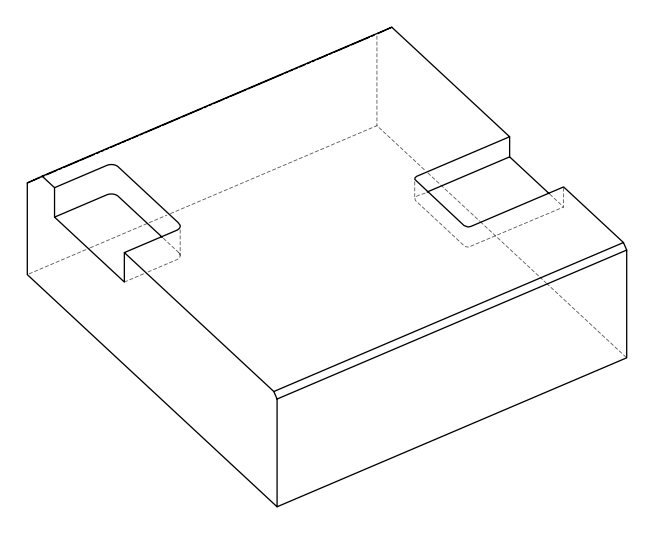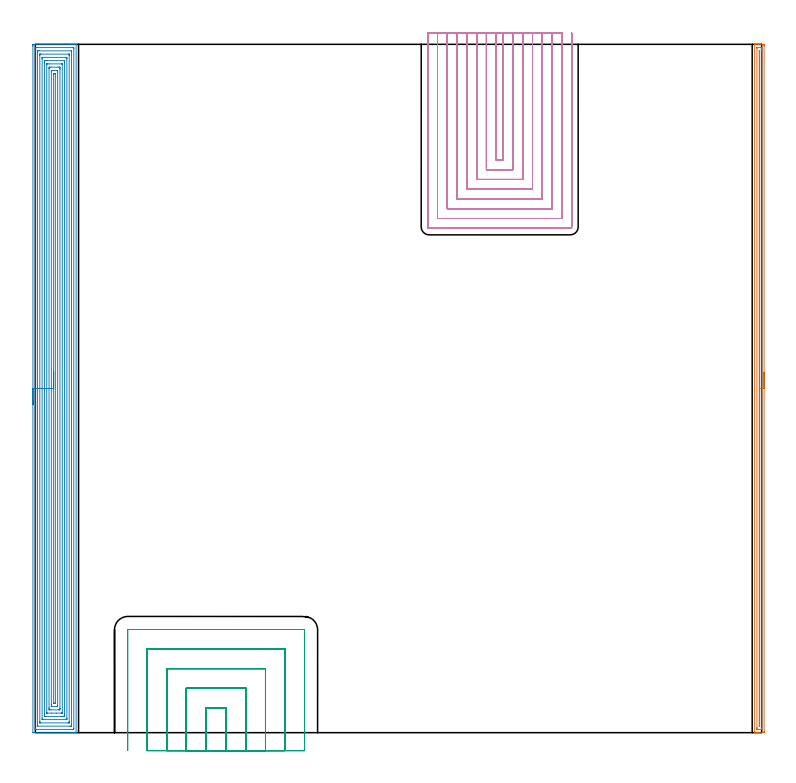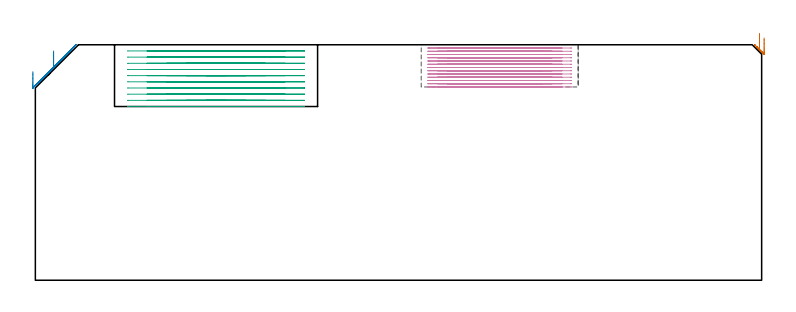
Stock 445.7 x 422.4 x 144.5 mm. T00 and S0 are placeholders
(PLAN: 4 operations, 2 tool changes, 139.8 min)
(1 AREA_MILL | FG_CHAMFER_SURFACE | UGT0205_001 | 10.28 min | 7103 mm3)
(2 AREA_MILL_1 | FG_CHAMFER_SURFACE_1 | UGT0205_001 | 34.11 min | 148306 mm3)
(3 MILL_SLOT | SLOT_PARTIAL_RECTANGULAR | NXT0201_012 | Follow Part, ap 4, ae 75% | 26.47 min | 335653 mm3)
(4 MILL_SLOT_1 | SLOT_PARTIAL_RECTANGULAR_1 | NXT0201_009 | Follow Part, ap 2, ae 75% | 68.92 min | 291369 mm3)
(TOOL UGT0205_001 | Chamfer Mill 20 x 3 x 45 deg. | D20 FL50 Z2)
(TOOL NXT0201_012 | ENDMILL 16mm [2P460-1600-NA 1630] | D16 FL38 Z6)
(TOOL NXT0201_009 | ENDMILL 8mm [2P460-0800-NA 1630] | D8 FL26 Z6)
(OP 1 AREA_MILL)
G17 G21 G94 G90
T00 M6
G54
G17 G0 G90 X447.2 Y221.2 S1061 M3
G43 Z154.5 H0
Z148.7
G94 G1 Y221.162 Z147.828 F250.
Y221.048 Z146.964
Y220.859 Z146.112
Y220.597 Z145.28
Y220.263 Z144.474
Y219.86 Z143.7
Y219.391 Z142.964
Y218.86 Z142.272
Y218.271 Z141.629
Y217.628 Z141.04
Y216.936 Z140.509
Y216.2 Z140.04
Y215.426 Z139.637
Y214.62 Z139.303
Y213.788 Z139.041
Y212.936 Z138.852
Y212.072 Z138.738
Y211.2 Z138.7
Y0.629
X447.198 Y0.333
X447.194 Y0.01 Z138.703
X446.91 Y0. Z138.987
X444.3 Z141.594
X443.784 Z142.113
X443.43 Z142.466
X442.914 Z142.982
X442.56 Z143.335
X441.636 Z144.263
X441.518 Y0.001 Z144.374
X441.459 Y0.003 Z144.432
X441.403 Y0.01 Z144.488
X441.4 Y0.182 Z144.5
Y422.218
X441.403 Y422.39 Z144.488
X441.517 Y422.398 Z144.375
X441.636 Y422.4 Z144.263
X441.852 Z144.048
X442.56 Z143.335
X443.784 Z142.112
X444.3 Z141.594
X444.912 Z140.983
X446.652 Z139.245
X446.91 Y422.397 Z138.987
X447.194 Y422.39 Z138.703
X447.198 Y422.067 Z138.7
X447.2 Y421.771
Y421.473
Y211.2
X445.786 Z140.114
X445.785 Y2.417 Z140.115
X445.783 Y2.101 Z140.117
X445.781 Y2.023 Z140.119
X445.78 Y2.012 Z140.12
X445.76 Y2.008 Z140.14
X445.711 Y2.004 Z140.189
X445.576 Y2.001 Z140.324
X443.43 Z142.47
X442.964 Y2.002 Z142.936
X442.844 Y2.009 Z143.056
X442.821 Y2.011 Z143.079
X442.819 Y2.054 Z143.081
X442.816 Y2.154 Z143.084
X442.815 Y2.417 Z143.085
X442.814 Y3.05 Z143.086
X442.815 Y419.983 Z143.085
X442.817 Y420.299 Z143.083
X442.819 Y420.377 Z143.081
X442.821 Y420.388 Z143.079
X442.84 Y420.392 Z143.06
X442.889 Y420.396 Z143.011
X443.024 Y420.399 Z142.876
X445.17 Z140.73
X445.636 Y420.398 Z140.264
X445.755 Y420.391 Z140.145
X445.779 Y420.389 Z140.121
X445.781 Y420.346 Z140.119
X445.784 Y420.246 Z140.116
X445.785 Y419.983 Z140.115
X445.786 Y419.35 Z140.114
Y211.2
X444.372 Z141.528
X444.371 Y4.133 Z141.529
X444.368 Y4.059 Z141.532
X444.365 Y4.017 Z141.535
X444.348 Y4.01 Z141.552
X444.3 Y4.008 Z141.6
X444.24 Y4.01 Z141.66
X444.233 Y4.133 Z141.667
X444.23 Y4.206 Z141.67
X444.229 Y4.279 Z141.671
Y418.267
X444.232 Y418.341 Z141.668
X444.235 Y418.383 Z141.665
X444.251 Y418.39 Z141.649
X444.3 Y418.392 Z141.6
X444.36 Y418.39 Z141.54
X444.367 Y418.267 Z141.533
X444.37 Y418.194 Z141.53
X444.371 Y418.121 Z141.529
X444.372 Y417.3 Z141.528
Y211.2
Y210.328 Z141.567
Y209.463 Z141.68
Y208.612 Z141.869
Y207.78 Z142.132
Y206.974 Z142.465
Y206.2 Z142.868
Y205.464 Z143.337
Y204.772 Z143.868
Y204.129 Z144.457
Y203.54 Z145.101
Y203.008 Z145.793
Y202.54 Z146.528
Y202.137 Z147.302
Y201.803 Z148.108
Y201.541 Z148.94
Y201.352 Z149.792
Y201.238 Z150.657
Y201.2 Z151.528
G0 Z154.5
M5
M2
(OP 2 AREA_MILL_1)
G17 G21 G94 G90
T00 M6
G54
G17 G0 G90 X-1.5 Y201.2 S1061 M3
G43 Z154.5 H0
Z128.
G94 G1 Y201.238 Z127.128 F250.
Y201.352 Z126.263
Y201.541 Z125.412
Y201.803 Z124.58
Y202.137 Z123.774
Y202.54 Z123.
Y203.008 Z122.264
Y203.54 Z121.572
Y204.129 Z120.929
Y204.772 Z120.34
Y205.464 Z119.808
Y206.2 Z119.34
Y206.974 Z118.937
Y207.78 Z118.603
Y208.612 Z118.341
Y209.463 Z118.152
Y210.328 Z118.038
Y211.2 Z118.
Y421.343
X-1.499 Y421.771 Z118.001
X-1.495 Y422.232 Z118.003
X-1.492 Y422.39 Z118.006
X-1.04 Y422.4 Z118.458
X21.273 Z140.769
X23.658 Z143.153
X24.376 Z143.876
X24.626 Z144.125
X24.992 Y422.393 Z144.483
X24.997 Y422.392 Z144.488
X25. Y422.218 Z144.5
Y0.182
X24.997 Y0.008 Z144.488
X24.992 Y0.007 Z144.483
X24.625 Y0. Z144.125
X24.376 Z143.875
X23.658 Z143.153
X22.417 Z141.914
X21.012 Z140.507
X-1.057 Z118.441
X-1.304 Y0.002 Z118.194
X-1.492 Y0.01 Z118.006
X-1.499 Y0.2 Z117.999
X-1.5 Y211.2 Z118.
X-0.086 Z119.414
X-0.085 Y419.909 Z119.415
Y419.983
X-0.079 Y420.383 Z119.421
X0.317 Y420.395 Z119.817
X0.724 Y420.398 Z120.224
X1.195 Y420.4 Z120.695
X22.776 Y420.399 Z142.276
X23.249 Y420.397 Z142.749
X23.479 Y420.39 Z142.979
X23.579 Y420.361 Z143.079
X23.584 Y420.057 Z143.084
X23.585 Y419.983 Z143.085
Y2.491
Y2.417
X23.579 Y2.017 Z143.079
X23.183 Y2.005 Z142.683
X22.776 Y2.002 Z142.276
X22.305 Y2. Z141.805
X0.724 Y2.001 Z120.224
X0.251 Y2.003 Z119.751
X0.021 Y2.01 Z119.521
X-0.079 Y2.039 Z119.421
X-0.085 Y2.343 Z119.415
Y2.417
X-0.086 Y211.2 Z119.414
X1.328 Z120.828
X1.329 Y417.581 Z120.829
X1.333 Y418.194 Z120.833
X1.335 Y418.334 Z120.835
X1.342 Y418.391 Z120.842
X1.407 Y418.396 Z120.907
X1.606 Y418.398 Z121.106
X2.285 Y418.4 Z121.785
X21.894 Y418.399 Z141.394
X22.097 Y418.397 Z141.597
X22.154 Y418.394 Z141.654
X22.166 Y418.39 Z141.666
X22.168 Y418.385 Z141.668
X22.17 Y418.363 Z141.67
X22.171 Y418.288 Z141.671
Y418.194
Y4.819
X22.167 Y4.206 Z141.667
X22.164 Y4.066 Z141.664
X22.158 Y4.01 Z141.658
X22.093 Y4.004 Z141.593
X21.894 Y4.002 Z141.394
X21.214 Y4. Z140.714
X1.606 Z121.106
X1.403 Y4.003 Z120.903
X1.346 Y4.006 Z120.846
X1.334 Y4.01 Z120.834
X1.332 Y4.015 Z120.832
X1.33 Y4.037 Z120.83
X1.329 Y4.112 Z120.829
X1.328 Y4.206 Z120.828
Y211.2
X2.743 Z122.243
Y415.512
X2.745 Y416.146 Z122.245
X2.748 Y416.359 Z122.248
X2.75 Y416.388 Z122.25
X2.769 Y416.391 Z122.269
X2.823 Y416.396 Z122.323
X2.932 Y416.398 Z122.432
X3.37 Y416.4 Z122.87
X20.568 Y416.399 Z140.068
X20.676 Y416.397 Z140.176
X20.73 Y416.393 Z140.23
X20.751 Y416.39 Z140.251
X20.752 Y416.373 Z140.252
X20.754 Y416.261 Z140.254
X20.757 Y415.77 Z140.257
Y415.512
Y6.888
X20.755 Y6.254 Z140.255
X20.752 Y6.041 Z140.252
X20.75 Y6.012 Z140.25
X20.731 Y6.009 Z140.231
X20.677 Y6.004 Z140.177
X20.568 Y6.002 Z140.068
X20.13 Y6. Z139.63
X2.932 Y6.001 Z122.432
X2.824 Y6.003 Z122.324
X2.77 Y6.007 Z122.27
X2.749 Y6.01 Z122.249
X2.748 Y6.027 Z122.248
X2.746 Y6.139 Z122.246
X2.743 Y6.63 Z122.243
Y6.888
Y211.2
X4.157 Z123.657
Y413.82
X4.158 Y413.917 Z123.658
X4.164 Y414.111 Z123.664
X4.176 Y414.39 Z123.676
X4.252 Y414.394 Z123.752
X4.468 Y414.399 Z123.968
X18.581 Y414.4 Z138.081
X19.248 Y414.393 Z138.748
X19.336 Y414.39 Z138.836
X19.341 Y414.014 Z138.841
X19.343 Y413.82 Z138.843
Y8.58
X19.342 Y8.483 Z138.842
X19.336 Y8.289 Z138.836
X19.324 Y8.01 Z138.824
X19.248 Y8.006 Z138.748
X19.032 Y8.001 Z138.532
X4.919 Y8. Z124.419
X4.252 Y8.007 Z123.752
X4.164 Y8.01 Z123.664
X4.159 Y8.386 Z123.659
X4.157 Y8.579 Z123.657
Y211.2
X5.571 Z125.071
Y411.041
X5.572 Y411.492 Z125.072
X5.575 Y411.935 Z125.075
X5.578 Y412.38 Z125.078
X6.017 Y412.39 Z125.517
X6.442 Y412.398 Z125.942
X6.899 Y412.4 Z126.399
X7.322 Z126.822
X17.483 Y412.399 Z136.983
X17.911 Y412.396 Z137.411
X17.922 Y412.39 Z137.422
X17.925 Y412.382 Z137.425
X17.928 Y411.935 Z137.428
X17.929 Y411.484 Z137.429
Y411.041
Y11.359
X17.928 Y10.908 Z137.428
X17.925 Y10.465 Z137.425
X17.922 Y10.02 Z137.422
X17.483 Y10.01 Z136.983
X17.058 Y10.002 Z136.558
X16.601 Y10.001 Z136.101
X16.178 Y10. Z135.678
X6.017 Y10.001 Z125.517
X5.589 Y10.004 Z125.089
X5.578 Y10.01 Z125.078
X5.575 Y10.018 Z125.075
X5.572 Y10.465 Z125.072
X5.571 Y10.916 Z125.071
Y11.359
Y211.2
X6.985 Z126.485
X6.986 Y410.147 Z126.486
X6.99 Y410.348 Z126.49
X6.992 Y410.389 Z126.492
X7.115 Y410.395 Z126.615
X7.282 Y410.399 Z126.782
X8.413 Y410.4 Z127.913
X16.352 Z135.852
X16.452 Y410.398 Z135.952
X16.483 Y410.395 Z135.983
X16.508 Y410.388 Z136.008
X16.511 Y410.343 Z136.011
X16.514 Y410.235 Z136.014
Y12.253
X16.51 Y12.052 Z136.01
X16.508 Y12.011 Z136.008
X16.384 Y12.005 Z135.884
X16.218 Y12.001 Z135.718
X15.969 Y12. Z135.469
X12.882 Z132.382
X9.794 Z129.294
X7.148 Z126.648
X7.048 Y12.002 Z126.548
X7.017 Y12.005 Z126.517
X6.992 Y12.012 Z126.492
X6.989 Y12.057 Z126.489
X6.986 Y12.165 Z126.486
X6.985 Y211.2 Z126.485
X8.399 Z127.899
X8.4 Y407.465 Z127.9
X8.401 Y407.73 Z127.901
X8.407 Y408.359 Z127.907
X8.626 Y408.396 Z128.126
X8.663 Y408.397 Z128.163
X9.504 Y408.4 Z129.004
X13.914 Z133.414
X14.799 Y408.398 Z134.299
X14.837 Y408.394 Z134.337
X15.093 Y408.359 Z134.593
X15.096 Y408.096 Z134.596
X15.1 Y407.465 Z134.6
Y407.198
Y14.935
X15.099 Y14.67 Z134.599
X15.093 Y14.041 Z134.593
X14.874 Y14.004 Z134.374
X14.837 Y14.003 Z134.337
X13.996 Y14. Z133.496
X9.585 Z129.085
X8.701 Y14.002 Z128.201
X8.663 Y14.006 Z128.163
X8.407 Y14.041 Z127.907
X8.403 Y14.304 Z127.903
X8.4 Y14.935 Z127.9
Y15.202
X8.399 Y211.2 Z127.899
X9.814 Z129.314
Y405.676
X9.818 Y406.293 Z129.318
X9.82 Y406.378 Z129.32
X9.892 Y406.39 Z129.392
X10.07 Y406.395 Z129.57
X10.427 Y406.399 Z129.927
X10.595 Y406.4 Z130.095
X11.309 Z130.809
X13.241 Z132.741
X13.492 Y406.398 Z132.992
X13.618 Y406.394 Z133.118
X13.675 Y406.39 Z133.175
X13.679 Y406.352 Z133.179
X13.684 Y405.951 Z133.184
X13.686 Y405.676 Z133.186
Y405.055
X13.685 Y16.724 Z133.185
X13.682 Y16.107 Z133.182
X13.679 Y16.022 Z133.179
X13.608 Y16.01 Z133.108
X13.43 Y16.005 Z132.93
X13.073 Y16.001 Z132.573
X12.905 Y16. Z132.405
X10.259 Z129.759
X10.008 Y16.002 Z129.508
X9.882 Y16.006 Z129.382
X9.825 Y16.01 Z129.325
X9.821 Y16.047 Z129.321
X9.815 Y16.449 Z129.315
X9.814 Y16.724 Z129.314
Y17.345
Y211.2
X11.228 Z130.728
Y404.052
X11.23 Y404.216 Z130.73
X11.233 Y404.326 Z130.733
X11.237 Y404.391 Z130.737
X11.247 Y404.394 Z130.747
X11.309 Y404.397 Z130.809
X11.687 Y404.399 Z131.187
X12.191 Y404.392 Z131.691
X12.256 Y404.39 Z131.756
X12.266 Y404.134 Z131.766
X12.271 Y403.97 Z131.771
X12.272 Y403.888 Z131.772
Y18.348
X12.27 Y18.184 Z131.77
X12.267 Y18.074 Z131.767
X12.263 Y18.009 Z131.763
X12.253 Y18.006 Z131.753
X12.191 Y18.003 Z131.691
X11.813 Y18.001 Z131.313
X11.309 Y18.008 Z130.809
X11.244 Y18.01 Z130.744
X11.234 Y18.266 Z130.734
X11.229 Y18.43 Z130.729
X11.228 Y18.512 Z130.728
Y211.2
Y212.072 Z130.766
Y212.936 Z130.88
Y213.788 Z131.069
Y214.62 Z131.331
Y215.426 Z131.665
Y216.2 Z132.068
Y216.936 Z132.536
Y217.628 Z133.067
Y218.271 Z133.657
Y218.86 Z134.3
Y219.392 Z134.992
Y219.86 Z135.728
Y220.263 Z136.502
Y220.597 Z137.308
Y220.859 Z138.14
Y221.048 Z138.991
Y221.162 Z139.856
Y221.2 Z140.728
G0 Z154.5
M5
M2
(OP 3 MILL_SLOT)
G17 G21 G94 G90
T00 M6
G54
G17 G0 G90 X117.2 Y-11. S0 M3
G43 Z154.5 H1
Z140.71
G94 G1 Y-8. F250.
Y15.3 F500.
X104.6
Y-8.
Y-11. F250.
X129.2
Y-8.
Y27.3 F500.
X92.6
Y-8.
Y-11. F250.
X141.2
Y-8.
Y39.3 F500.
X80.6
Y-8.
Y-11. F250.
X153.2
Y-8.
Y51.3 F500.
X68.6
Y-8.
Y-11. F250.
X165.2
Y-8.
Y63.1 F500.
G3 X165. Y63.3 R0.2
G1 X56.8
G3 X56.6 Y63.1 R0.2
G1 Y-8.
Y-11. F250.
G0 X117.2 Z136.92
G1 Y-8.
Y15.3 F500.
X104.6
Y-8.
Y-11. F250.
X129.2
Y-8.
Y27.3 F500.
X92.6
Y-8.
Y-11. F250.
X141.2
Y-8.
Y39.3 F500.
X80.6
Y-8.
Y-11. F250.
X153.2
Y-8.
Y51.3 F500.
X68.6
Y-8.
Y-11. F250.
X165.2
Y-8.
Y63.1 F500.
G3 X165. Y63.3 R0.2
G1 X56.8
G3 X56.6 Y63.1 R0.2
G1 Y-8.
Y-11. F250.
G0 X117.2 Z133.13
G1 Y-8.
Y15.3 F500.
X104.6
Y-8.
Y-11. F250.
X129.2
Y-8.
Y27.3 F500.
X92.6
Y-8.
Y-11. F250.
X141.2
Y-8.
Y39.3 F500.
X80.6
Y-8.
Y-11. F250.
X153.2
Y-8.
Y51.3 F500.
X68.6
Y-8.
Y-11. F250.
X165.2
Y-8.
Y63.1 F500.
G3 X165. Y63.3 R0.2
G1 X56.8
G3 X56.6 Y63.1 R0.2
G1 Y-8.
Y-11. F250.
G0 X117.2 Z129.34
G1 Y-8.
Y15.3 F500.
X104.6
Y-8.
Y-11. F250.
X129.2
Y-8.
Y27.3 F500.
X92.6
Y-8.
Y-11. F250.
X141.2
Y-8.
Y39.3 F500.
X80.6
Y-8.
Y-11. F250.
X153.2
Y-8.
Y51.3 F500.
X68.6
Y-8.
Y-11. F250.
X165.2
Y-8.
Y63.1 F500.
G3 X165. Y63.3 R0.2
G1 X56.8
G3 X56.6 Y63.1 R0.2
G1 Y-8.
Y-11. F250.
G0 X117.2 Z125.55
G1 Y-8.
Y15.3 F500.
X104.6
Y-8.
Y-11. F250.
X129.2
Y-8.
Y27.3 F500.
X92.6
Y-8.
Y-11. F250.
X141.2
Y-8.
Y39.3 F500.
X80.6
Y-8.
Y-11. F250.
X153.2
Y-8.
Y51.3 F500.
X68.6
Y-8.
Y-11. F250.
X165.2
Y-8.
Y63.1 F500.
G3 X165. Y63.3 R0.2
G1 X56.8
G3 X56.6 Y63.1 R0.2
G1 Y-8.
Y-11. F250.
G0 X117.2 Z121.76
G1 Y-8.
Y15.3 F500.
X104.6
Y-8.
Y-11. F250.
X129.2
Y-8.
Y27.3 F500.
X92.6
Y-8.
Y-11. F250.
X141.2
Y-8.
Y39.3 F500.
X80.6
Y-8.
Y-11. F250.
X153.2
Y-8.
Y51.3 F500.
X68.6
Y-8.
Y-11. F250.
X165.2
Y-8.
Y63.1 F500.
G3 X165. Y63.3 R0.2
G1 X56.8
G3 X56.6 Y63.1 R0.2
G1 Y-8.
Y-11. F250.
G0 X117.2 Z117.97
G1 Y-8.
Y15.3 F500.
X104.6
Y-8.
Y-11. F250.
X129.2
Y-8.
Y27.3 F500.
X92.6
Y-8.
Y-11. F250.
X141.2
Y-8.
Y39.3 F500.
X80.6
Y-8.
Y-11. F250.
X153.2
Y-8.
Y51.3 F500.
X68.6
Y-8.
Y-11. F250.
X165.2
Y-8.
Y63.1 F500.
G3 X165. Y63.3 R0.2
G1 X56.8
G3 X56.6 Y63.1 R0.2
G1 Y-8.
Y-11. F250.
G0 X117.2 Z114.18
G1 Y-8.
Y15.3 F500.
X104.6
Y-8.
Y-11. F250.
X129.2
Y-8.
Y27.3 F500.
X92.6
Y-8.
Y-11. F250.
X141.2
Y-8.
Y39.3 F500.
X80.6
Y-8.
Y-11. F250.
X153.2
Y-8.
Y51.3 F500.
X68.6
Y-8.
Y-11. F250.
X165.2
Y-8.
Y63.1 F500.
G3 X165. Y63.3 R0.2
G1 X56.8
G3 X56.6 Y63.1 R0.2
G1 Y-8.
Y-11. F250.
G0 X117.2 Z110.39
G1 Y-8.
Y15.3 F500.
X104.6
Y-8.
Y-11. F250.
X129.2
Y-8.
Y27.3 F500.
X92.6
Y-8.
Y-11. F250.
X141.2
Y-8.
Y39.3 F500.
X80.6
Y-8.
Y-11. F250.
X153.2
Y-8.
Y51.3 F500.
X68.6
Y-8.
Y-11. F250.
X165.2
Y-8.
Y63.1 F500.
G3 X165. Y63.3 R0.2
G1 X56.8
G3 X56.6 Y63.1 R0.2
G1 Y-8.
Y-11. F250.
G0 X117.2 Z106.6
G1 Y-8.
Y15.3 F500.
X104.6
Y-8.
Y-11. F250.
X129.2
Y-8.
Y27.3 F500.
X92.6
Y-8.
Y-11. F250.
X141.2
Y-8.
Y39.3 F500.
X80.6
Y-8.
Y-11. F250.
X153.2
Y-8.
Y51.3 F500.
X68.6
Y-8.
Y-11. F250.
X165.2
Y-8.
Y63.1 F500.
G3 X165. Y63.3 R0.2
G1 X56.8
G3 X56.6 Y63.1 R0.2
G1 Y-8.
Y-11. F250.
G0 Z154.5
M5
M2
(OP 4 MILL_SLOT_1)
G17 G21 G94 G90
T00 M6
G54
G17 G0 G90 X282.8 Y429.4 S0 M3
G43 Z154.5 H1
Z142.508
G94 G1 Y426.4 F250.
Y351.5 F500.
X287.1
Y426.4
Y429.4 F250.
X276.8
Y426.4
Y345.5 F500.
X293.1
Y426.4
Y429.4 F250.
X270.8
Y426.4
Y339.5 F500.
X299.1
Y426.4
Y429.4 F250.
X264.8
Y426.4
Y333.5 F500.
X305.1
Y426.4
Y429.4 F250.
X258.8
Y426.4
Y327.5 F500.
X311.1
Y426.4
Y429.4 F250.
X252.8
Y426.4
Y321.5 F500.
X317.1
Y426.4
Y429.4 F250.
X246.8
Y426.4
Y315.5 F500.
X323.1
Y426.4
Y429.4 F250.
X240.8
Y426.4
Y310.3 F500.
G3 X241.6 Y309.5 R0.8
G1 X328.3
G3 X329.1 Y310.3 R0.8
G1 Y426.4
Y429.4 F250.
G0 X282.8 Z140.515
G1 Y426.4
Y351.5 F500.
X287.1
Y426.4
Y429.4 F250.
X276.8
Y426.4
Y345.5 F500.
X293.1
Y426.4
Y429.4 F250.
X270.8
Y426.4
Y339.5 F500.
X299.1
Y426.4
Y429.4 F250.
X264.8
Y426.4
Y333.5 F500.
X305.1
Y426.4
Y429.4 F250.
X258.8
Y426.4
Y327.5 F500.
X311.1
Y426.4
Y429.4 F250.
X252.8
Y426.4
Y321.5 F500.
X317.1
Y426.4
Y429.4 F250.
X246.8
Y426.4
Y315.5 F500.
X323.1
Y426.4
Y429.4 F250.
X240.8
Y426.4
Y310.3 F500.
G3 X241.6 Y309.5 R0.8
G1 X328.3
G3 X329.1 Y310.3 R0.8
G1 Y426.4
Y429.4 F250.
G0 X282.8 Z138.523
G1 Y426.4
Y351.5 F500.
X287.1
Y426.4
Y429.4 F250.
X276.8
Y426.4
Y345.5 F500.
X293.1
Y426.4
Y429.4 F250.
X270.8
Y426.4
Y339.5 F500.
X299.1
Y426.4
Y429.4 F250.
X264.8
Y426.4
Y333.5 F500.
X305.1
Y426.4
Y429.4 F250.
X258.8
Y426.4
Y327.5 F500.
X311.1
Y426.4
Y429.4 F250.
X252.8
Y426.4
Y321.5 F500.
X317.1
Y426.4
Y429.4 F250.
X246.8
Y426.4
Y315.5 F500.
X323.1
Y426.4
Y429.4 F250.
X240.8
Y426.4
Y310.3 F500.
G3 X241.6 Y309.5 R0.8
G1 X328.3
G3 X329.1 Y310.3 R0.8
G1 Y426.4
Y429.4 F250.
G0 X282.8 Z136.531
G1 Y426.4
Y351.5 F500.
X287.1
Y426.4
Y429.4 F250.
X276.8
Y426.4
Y345.5 F500.
X293.1
Y426.4
Y429.4 F250.
X270.8
Y426.4
Y339.5 F500.
X299.1
Y426.4
Y429.4 F250.
X264.8
Y426.4
Y333.5 F500.
X305.1
Y426.4
Y429.4 F250.
X258.8
Y426.4
Y327.5 F500.
X311.1
Y426.4
Y429.4 F250.
X252.8
Y426.4
Y321.5 F500.
X317.1
Y426.4
Y429.4 F250.
X246.8
Y426.4
Y315.5 F500.
X323.1
Y426.4
Y429.4 F250.
X240.8
Y426.4
Y310.3 F500.
G3 X241.6 Y309.5 R0.8
G1 X328.3
G3 X329.1 Y310.3 R0.8
G1 Y426.4
Y429.4 F250.
G0 X282.8 Z134.538
G1 Y426.4
Y351.5 F500.
X287.1
Y426.4
Y429.4 F250.
X276.8
Y426.4
Y345.5 F500.
X293.1
Y426.4
Y429.4 F250.
X270.8
Y426.4
Y339.5 F500.
X299.1
Y426.4
Y429.4 F250.
X264.8
Y426.4
Y333.5 F500.
X305.1
Y426.4
Y429.4 F250.
X258.8
Y426.4
Y327.5 F500.
X311.1
Y426.4
Y429.4 F250.
X252.8
Y426.4
Y321.5 F500.
X317.1
Y426.4
Y429.4 F250.
X246.8
Y426.4
Y315.5 F500.
X323.1
Y426.4
Y429.4 F250.
X240.8
Y426.4
Y310.3 F500.
G3 X241.6 Y309.5 R0.8
G1 X328.3
G3 X329.1 Y310.3 R0.8
G1 Y426.4
Y429.4 F250.
G0 X282.8 Z132.546
G1 Y426.4
Y351.5 F500.
X287.1
Y426.4
Y429.4 F250.
X276.8
Y426.4
Y345.5 F500.
X293.1
Y426.4
Y429.4 F250.
X270.8
Y426.4
Y339.5 F500.
X299.1
Y426.4
Y429.4 F250.
X264.8
Y426.4
Y333.5 F500.
X305.1
Y426.4
Y429.4 F250.
X258.8
Y426.4
Y327.5 F500.
X311.1
Y426.4
Y429.4 F250.
X252.8
Y426.4
Y321.5 F500.
X317.1
Y426.4
Y429.4 F250.
X246.8
Y426.4
Y315.5 F500.
X323.1
Y426.4
Y429.4 F250.
X240.8
Y426.4
Y310.3 F500.
G3 X241.6 Y309.5 R0.8
G1 X328.3
G3 X329.1 Y310.3 R0.8
G1 Y426.4
Y429.4 F250.
G0 X282.8 Z130.554
G1 Y426.4
Y351.5 F500.
X287.1
Y426.4
Y429.4 F250.
X276.8
Y426.4
Y345.5 F500.
X293.1
Y426.4
Y429.4 F250.
X270.8
Y426.4
Y339.5 F500.
X299.1
Y426.4
Y429.4 F250.
X264.8
Y426.4
Y333.5 F500.
X305.1
Y426.4
Y429.4 F250.
X258.8
Y426.4
Y327.5 F500.
X311.1
Y426.4
Y429.4 F250.
X252.8
Y426.4
Y321.5 F500.
X317.1
Y426.4
Y429.4 F250.
X246.8
Y426.4
Y315.5 F500.
X323.1
Y426.4
Y429.4 F250.
X240.8
Y426.4
Y310.3 F500.
G3 X241.6 Y309.5 R0.8
G1 X328.3
G3 X329.1 Y310.3 R0.8
G1 Y426.4
Y429.4 F250.
G0 X282.8 Z128.562
G1 Y426.4
Y351.5 F500.
X287.1
Y426.4
Y429.4 F250.
X276.8
Y426.4
Y345.5 F500.
X293.1
Y426.4
Y429.4 F250.
X270.8
Y426.4
Y339.5 F500.
X299.1
Y426.4
Y429.4 F250.
X264.8
Y426.4
Y333.5 F500.
X305.1
Y426.4
Y429.4 F250.
X258.8
Y426.4
Y327.5 F500.
X311.1
Y426.4
Y429.4 F250.
X252.8
Y426.4
Y321.5 F500.
X317.1
Y426.4
Y429.4 F250.
X246.8
Y426.4
Y315.5 F500.
X323.1
Y426.4
Y429.4 F250.
X240.8
Y426.4
Y310.3 F500.
G3 X241.6 Y309.5 R0.8
G1 X328.3
G3 X329.1 Y310.3 R0.8
G1 Y426.4
Y429.4 F250.
G0 X282.8 Z126.569
G1 Y426.4
Y351.5 F500.
X287.1
Y426.4
Y429.4 F250.
X276.8
Y426.4
Y345.5 F500.
X293.1
Y426.4
Y429.4 F250.
X270.8
Y426.4
Y339.5 F500.
X299.1
Y426.4
Y429.4 F250.
X264.8
Y426.4
Y333.5 F500.
X305.1
Y426.4
Y429.4 F250.
X258.8
Y426.4
Y327.5 F500.
X311.1
Y426.4
Y429.4 F250.
X252.8
Y426.4
Y321.5 F500.
X317.1
Y426.4
Y429.4 F250.
X246.8
Y426.4
Y315.5 F500.
X323.1
Y426.4
Y429.4 F250.
X240.8
Y426.4
Y310.3 F500.
G3 X241.6 Y309.5 R0.8
G1 X328.3
G3 X329.1 Y310.3 R0.8
G1 Y426.4
Y429.4 F250.
G0 X282.8 Z124.577
G1 Y426.4
Y351.5 F500.
X287.1
Y426.4
Y429.4 F250.
X276.8
Y426.4
Y345.5 F500.
X293.1
Y426.4
Y429.4 F250.
X270.8
Y426.4
Y339.5 F500.
X299.1
Y426.4
Y429.4 F250.
X264.8
Y426.4
Y333.5 F500.
X305.1
Y426.4
Y429.4 F250.
X258.8
Y426.4
Y327.5 F500.
X311.1
Y426.4
Y429.4 F250.
X252.8
Y426.4
Y321.5 F500.
X317.1
Y426.4
Y429.4 F250.
X246.8
Y426.4
Y315.5 F500.
X323.1
Y426.4
Y429.4 F250.
X240.8
Y426.4
Y310.3 F500.
G3 X241.6 Y309.5 R0.8
G1 X328.3
G3 X329.1 Y310.3 R0.8
G1 Y426.4
Y429.4 F250.
G0 X282.8 Z122.585
G1 Y426.4
Y351.5 F500.
X287.1
Y426.4
Y429.4 F250.
X276.8
Y426.4
Y345.5 F500.
X293.1
Y426.4
Y429.4 F250.
X270.8
Y426.4
Y339.5 F500.
X299.1
Y426.4
Y429.4 F250.
X264.8
Y426.4
Y333.5 F500.
X305.1
Y426.4
Y429.4 F250.
X258.8
Y426.4
Y327.5 F500.
X311.1
Y426.4
Y429.4 F250.
X252.8
Y426.4
Y321.5 F500.
X317.1
Y426.4
Y429.4 F250.
X246.8
Y426.4
Y315.5 F500.
X323.1
Y426.4
Y429.4 F250.
X240.8
Y426.4
Y310.3 F500.
G3 X241.6 Y309.5 R0.8
G1 X328.3
G3 X329.1 Y310.3 R0.8
G1 Y426.4
Y429.4 F250.
G0 X282.8 Z120.592
G1 Y426.4
Y351.5 F500.
X287.1
Y426.4
Y429.4 F250.
X276.8
Y426.4
Y345.5 F500.
X293.1
Y426.4
Y429.4 F250.
X270.8
Y426.4
Y339.5 F500.
X299.1
Y426.4
Y429.4 F250.
X264.8
Y426.4
Y333.5 F500.
X305.1
Y426.4
Y429.4 F250.
X258.8
Y426.4
Y327.5 F500.
X311.1
Y426.4
Y429.4 F250.
X252.8
Y426.4
Y321.5 F500.
X317.1
Y426.4
Y429.4 F250.
X246.8
Y426.4
Y315.5 F500.
X323.1
Y426.4
Y429.4 F250.
X240.8
Y426.4
Y310.3 F500.
G3 X241.6 Y309.5 R0.8
G1 X328.3
G3 X329.1 Y310.3 R0.8
G1 Y426.4
Y429.4 F250.
G0 X282.8 Z118.6
G1 Y426.4
Y351.5 F500.
X287.1
Y426.4
Y429.4 F250.
X276.8
Y426.4
Y345.5 F500.
X293.1
Y426.4
Y429.4 F250.
X270.8
Y426.4
Y339.5 F500.
X299.1
Y426.4
Y429.4 F250.
X264.8
Y426.4
Y333.5 F500.
X305.1
Y426.4
Y429.4 F250.
X258.8
Y426.4
Y327.5 F500.
X311.1
Y426.4
Y429.4 F250.
X252.8
Y426.4
Y321.5 F500.
X317.1
Y426.4
Y429.4 F250.
X246.8
Y426.4
Y315.5 F500.
X323.1
Y426.4
Y429.4 F250.
X240.8
Y426.4
Y310.3 F500.
G3 X241.6 Y309.5 R0.8
G1 X328.3
G3 X329.1 Y310.3 R0.8
G1 Y426.4
Y429.4 F250.
G0 Z154.5
M5
M2
